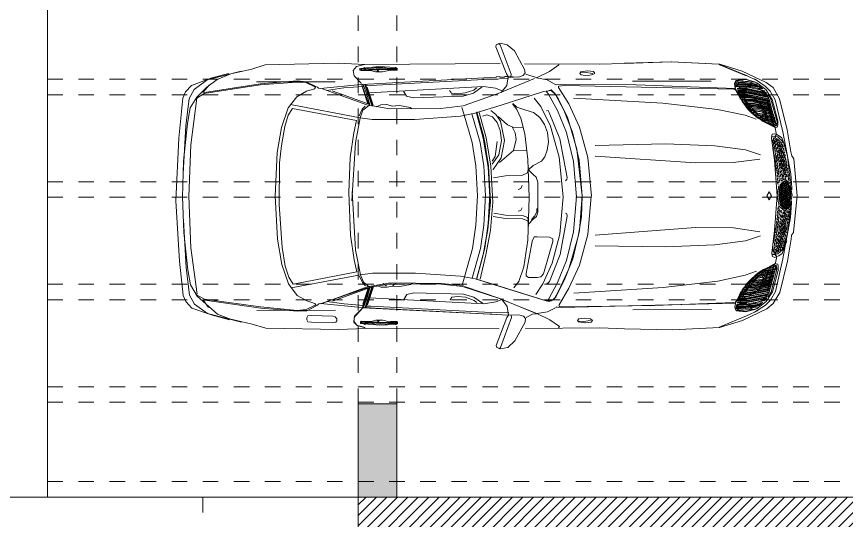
# Model space of a CAD drawing. Header units: metres. Extents: x -686 to 211, y -481 to 125.
# Drawn here: x -291.22 to -285.88, y -447.01 to -443.76 of the extents above; entities that cross this region are included whole.
import ezdxf

# ---------------------------------------------------------------- set-up
doc = ezdxf.new("R2010")
doc.units = ezdxf.units.M
doc.linetypes.add('DIVIDE', pattern=[1.25, 0.5, -0.25, 0, -0.25, 0, -0.25])
doc.layers.add('FLOATINGWINDOWS', color=2, linetype='Continuous', plot=False)
for name, color, linetype in [('katastr', 3, 'Continuous'), ('SRAFA', 251, 'Continuous'), ('SRAFY', 3, 'Continuous'), ('ZARIZOVAKY', 251, 'Continuous'), ('ZDIVO', 1, 'Continuous')]:
    doc.layers.add(name, color=color, linetype=linetype)
doc.layers.add('T_stafaz', color=253, linetype='Continuous', lineweight=9)

# ---------------------------------------------------------------- blocks, each defined once
blk = doc.blocks.new('SYM_AUTO_MERCEDES_MBSLK-H')
at = {"linetype": 'Continuous'}
for points in [[(187.66, 75.9), (188.68, 77.42), (195.54, 95.46), (195.28, 96.73), (192.74, 97.5), (188.17, 96.73), (183.59, 92.41), (176.99, 80.47), (176.73, 78.18), (178, 76.66), (181.05, 75.64), (187.66, 75.9), (188.42, 70.31), (192.23, 65.48)], [(194.01, 97.5), (192.74, 96.73), (185.63, 77.42), (185.88, 75.9)], [(51.46, 83.77), (51.97, 84.03), (82.21, 85.55), (112.95, 84.79)], [(51.97, 84.03), (36.98, 79.71), (21.48, 72.09), (17.41, 68.78), (13.09, 61.67), (8.01, 41.59), (5.72, 27.36), (5.47, 24.82), (4.2, 23.04), (1.66, -0.84)], [(27.07, 73.1), (34.44, 76.66), (50.95, 83.52), (51.46, 83.77)], [(112.95, 84.79), (128.96, 84.28), (176.73, 84.54)], [(138.36, 80.98), (134.55, 80.47), (133.54, 79.46)], [(134.81, 79.46), (140.65, 80.22), (142.68, 79.96)], [(138.62, 80.98), (142.68, 80.22), (143.19, 79.46)], [(169.36, 74.88), (160.98, 78.95), (154.88, 83.27), (155.39, 84.28)], [(193.76, 84.79), (279.9, 84.28), (296.92, 85.05), (343.93, 84.03)], [(276.34, 79.96), (282.44, 79.71), (282.95, 80.22), (282.95, 80.47), (282.95, 81.23), (270.75, 82.25), (260.08, 81.74), (259.06, 81.23), (259.06, 80.22), (259.32, 79.96), (263.64, 79.96), (265.41, 80.47), (274.56, 80.47), (276.34, 79.96)], [(268.21, 82), (263.89, 81.23), (259.82, 81.23), (259.82, 80.98), (259.06, 80.98), (259.06, 80.47)], [(259.06, 80.47), (259.57, 80.47), (259.82, 80.22), (263.64, 80.22), (268.46, 78.95), (273.04, 78.95), (276.09, 79.96), (282.18, 79.96), (282.69, 80.22)], [(259.82, 80.47), (270.24, 81.23), (282.18, 79.96), (259.82, 80.47)], [(259.82, 80.47), (270.24, 81.23), (282.18, 79.96)], [(282.69, 80.22), (281.93, 80.98), (276.34, 80.98), (273.04, 81.74), (268.21, 82)], [(276.85, 57.6), (281.68, 71.07), (282.44, 72.34), (286.76, 76.91), (287.27, 80.22), (284.98, 82.5), (279.9, 84.03)], [(276.85, 57.09), (281.68, 70.56), (282.44, 72.09), (286.76, 76.41), (287.27, 79.71), (285.23, 82.25), (280.15, 83.77)], [(278.12, 80.98), (277.87, 81.74), (278.12, 80.98)], [(278.12, 80.98), (277.87, 81.74)], [(280.15, 81.74), (280.91, 81.23), (280.15, 80.73), (279.14, 81.23), (280.15, 81.74)], [(298.19, 78.18), (298.19, 79.46), (298.7, 80.22), (300.23, 80.47)], [(300.23, 80.47), (314.46, 80.22), (316.74, 79.96), (317.5, 78.69), (317.5, 77.42)], [(343.93, 84.03), (352.57, 81.49), (367.31, 77.93)], [(359.43, 80.22), (381.28, 74.63), (389.67, 68.53), (392.97, 62.68), (395.01, 44.9), (396.78, 14.41)], [(133.54, 79.46), (134.81, 78.44), (138.62, 77.93)], [(143.19, 79.46), (142.43, 78.44), (138.62, 77.93)], [(156.66, 70.56), (156.91, 71.07), (162.5, 73.86), (169.36, 74.88)], [(169.36, 74.88), (194.01, 64.97), (217.14, 57.35), (230.86, 55.82), (263.64, 55.57), (278.63, 58.11), (308.87, 68.53)], [(169.62, 75.14), (172.16, 75.39), (176.23, 77.42)], [(169.87, 74.88), (193.25, 65.23), (215.86, 57.35)], [(281.68, 71.07), (195.28, 75.39), (187.66, 75.9)], [(281.68, 70.82), (195.28, 75.39)], [(198.84, 74.88), (198.59, 75.39)], [(270.75, 78.95), (271.26, 79.96), (272.02, 79.2)], [(317.5, 77.42), (316.74, 76.15), (314.46, 75.9), (300.73, 76.41), (299.21, 76.91), (298.19, 78.18)], [(367.31, 78.69), (378.23, 75.64), (391.45, 71.07), (395.26, 66.75), (397.04, 62.94), (399.32, 40.83), (401.61, 1.95)], [(367.31, 77.93), (374.93, 74.88), (387.89, 63.45), (392.21, 56.08), (393.99, 46.42), (396.53, 22.28), (397.29, -0.84)], [(29.36, 74.37), (22.24, 69.8), (18.94, 66.5), (15.89, 60.91), (11.06, 40.07), (5.98, 13.39), (5.47, 3.99), (5.47, 2.97), (5.47, 2.97)], [(27.58, 71.83), (21.73, 67.51), (17.67, 61.16), (14.11, 47.44), (14.11, 44.9), (14.36, 43.37), (15.38, 43.12)], [(40.03, 69.55), (32.91, 69.8), (21.48, 65.73)], [(24.02, 68.02), (26.31, 69.55), (33.17, 72.85), (38.76, 73.1), (41.04, 72.09), (41.04, 70.82), (40.79, 69.29), (40.54, 70.56), (39.27, 71.58), (36.72, 72.09), (32.15, 71.58), (24.02, 68.02)], [(40.79, 69.8), (35.96, 69.8), (24.27, 68.02)], [(39.52, 70.82), (35.2, 70.82), (24.53, 69.29)], [(41.3, 71.32), (36.72, 71.32), (25.8, 70.05)], [(40.79, 71.07), (36.47, 71.07), (25.8, 69.55)], [(40.79, 70.56), (36.47, 70.56), (26.05, 69.04)], [(41.04, 72.09), (36.72, 72.09), (26.31, 70.82)], [(41.55, 68.53), (41.55, 68.78), (42.06, 71.32), (41.04, 73.36), (34.69, 73.86), (27.58, 71.83)], [(28.34, 72.34), (35.2, 74.12), (41.04, 73.36), (42.06, 71.32), (41.55, 68.53), (41.55, 68.27)], [(40.79, 71.58), (28.34, 70.56)], [(40.79, 73.1), (29.61, 72.34)], [(33.17, 70.05), (34.69, 68.78), (37.49, 68.78), (40.03, 69.29), (40.03, 70.82), (38.76, 71.32), (36.22, 71.58), (33.42, 71.07), (33.17, 70.05)], [(41.55, 68.53), (153.61, 71.07)], [(41.55, 67.77), (42.57, 68.02), (93.64, 69.8), (151.32, 70.56), (155.13, 70.31), (155.13, 69.29), (148.78, 58.62), (141.92, 43.88), (136.59, 24.06), (134.3, -0.33)], [(57.05, 72.59), (107.62, 72.59)], [(153.61, 71.07), (156.15, 70.82), (156.66, 70.56)], [(187.41, 74.37), (199.09, 74.12), (276.34, 70.05), (278.88, 70.05)], [(274.82, 57.35), (279.64, 71.32)], [(274.82, 56.84), (279.39, 71.07)], [(275.07, 56.84), (279.39, 70.82)], [(275.58, 57.86), (279.9, 70.56)], [(277.1, 71.32), (277.1, 71.07), (276.59, 70.82)], [(276.59, 57.6), (278.63, 64.46), (280.91, 70.56)], [(280.91, 69.55), (293.37, 68.53), (304.55, 67)], [(282.44, 70.82), (308.36, 68.27)], [(282.44, 70.82), (308.36, 68.27)], [(298.96, 72.59), (349.52, 72.59)], [(311.41, 69.8), (310.39, 69.04)], [(311.41, 69.8), (317.5, 72.85), (323.35, 73.1), (346.98, 71.07), (383.06, 65.99)], [(312.17, 68.27), (311.66, 69.04), (317.76, 72.09), (323.6, 72.59), (347.23, 70.31), (383.32, 65.23)], [(384.08, 65.99), (383.82, 66.24), (380.78, 70.56)], [(16.14, 44.39), (15.13, 44.39), (14.87, 46.68), (18.68, 61.41), (20.46, 64.46)], [(15.63, 45.41), (19.95, 61.41), (21.22, 63.45), (25.29, 67.51)], [(15.63, 42.86), (28.08, 49.98), (34.69, 56.59), (40.28, 66.5), (41.04, 67.26)], [(15.89, 43.37), (28.59, 50.49), (35.2, 57.09), (40.79, 67), (41.3, 67.77)], [(15.89, 43.37), (27.58, 49.73), (36.98, 59.64), (41.3, 67.77)], [(39.27, 64.46), (33.42, 64.21), (19.95, 61.67)], [(39.27, 64.21), (33.42, 63.96), (19.95, 61.41)], [(39.52, 65.48), (33.68, 65.23), (20.21, 62.68)], [(39.52, 65.23), (33.68, 64.97), (20.21, 62.43)], [(39.77, 66.24), (33.93, 65.99), (20.46, 63.45)], [(39.77, 65.99), (33.93, 65.73), (20.46, 63.19)], [(40.28, 67), (34.18, 66.75), (20.72, 64.21)], [(40.28, 67.26), (34.44, 67.26), (21.22, 64.72)], [(40.54, 68.02), (34.69, 67.77), (21.48, 65.23)], [(21.73, 47.18), (23.26, 52.27), (26.31, 59.64), (32.66, 63.7), (37.99, 65.48), (39.27, 65.48), (31.64, 55.06), (21.73, 47.18)], [(40.54, 68.27), (35.2, 68.27), (22.24, 65.73)], [(40.79, 69.29), (35.45, 69.29), (22.49, 66.75)], [(39.01, 69.29), (37.49, 65.23), (33.68, 58.87), (26.56, 51)], [(38.5, 65.99), (39.27, 65.99)], [(38.76, 62.68), (40.79, 66.75), (41.55, 67.51)], [(39.01, 63.19), (41.04, 67.51), (41.81, 68.27)], [(143.7, -0.08), (145.73, -22.95), (150.05, -41.5), (155.9, -55.73), (161.49, -65.89), (163.01, -67.92), (159.96, -68.94), (157.68, -66.65), (155.13, -63.09), (149.54, -51.41), (143.45, -30.82), (140.14, -0.84), (140.65, 12.63), (142.68, 25.33), (148.78, 46.17), (155.13, 60.14), (157.93, 65.23), (159.71, 66.5), (161.74, 67.26), (162.5, 66.75), (161.74, 65.48), (156.15, 55.06), (150.31, 40.83), (145.73, 22.28), (143.7, -0.33)], [(157.17, 64.46), (151.83, 53.79), (146.24, 39.82), (141.92, 21.52), (140.14, -1.09)], [(157.17, 64.46), (159.96, 66.75), (164.79, 66.24), (192.23, 57.6), (208.24, 52.77), (209, 52.52), (162.76, 67)], [(190.96, 65.48), (195.79, 67.26), (203.41, 68.53), (277.1, 64.72)], [(204.43, 68.27), (210.02, 64.21), (216.63, 62.43), (248.64, 61.41), (252.96, 62.43), (255, 65.73)], [(225.27, 65.99), (224, 64.21), (220.18, 63.96), (215.36, 64.21), (209.77, 66.5), (207.99, 67.77)], [(216.63, 56.84), (230.86, 55.57), (263.64, 55.06), (278.63, 57.6), (307.09, 68.02)], [(274.56, 57.35), (278.37, 69.04)], [(277.87, 58.36), (281.42, 68.78)], [(278.37, 58.62), (300.99, 66.75)], [(310.39, 69.04), (309.63, 68.53), (308.36, 68.27)], [(312.17, 68.27), (317.5, 66.5), (323.6, 62.94), (329.19, 55.57), (333.51, 43.12), (336.31, 26.86), (337.58, -1.09)], [(383.06, 65.99), (384.08, 65.99)], [(383.32, 65.23), (388.91, 62.18)], [(16.65, 44.14), (20.46, 59.89), (16.9, 44.14), (20.97, 60.14), (18.68, 47.18), (18.94, 44.39), (18.94, 44.9), (16.65, 44.14)], [(16.65, 44.14), (20.46, 59.89), (16.9, 44.14), (20.97, 60.14), (18.68, 47.18), (18.94, 44.39), (18.94, 44.9)], [(36.47, 58.87), (29.1, 58.36), (18.17, 56.08)], [(36.98, 59.89), (29.86, 59.38), (18.43, 56.84)], [(36.72, 59.64), (29.36, 59.13), (18.43, 56.59)], [(37.49, 60.65), (30.37, 60.4), (18.68, 57.86)], [(37.23, 60.65), (30.12, 60.14), (18.68, 57.6)], [(38.25, 61.67), (31.13, 61.41), (18.94, 58.87)], [(37.99, 61.41), (30.88, 61.16), (18.94, 58.62)], [(38.76, 62.68), (32.15, 62.43), (19.45, 59.89)], [(38.5, 62.43), (31.64, 61.92), (19.45, 59.38)], [(39.01, 63.45), (33.17, 63.19), (19.7, 60.65)], [(39.01, 63.19), (32.4, 62.94), (19.7, 60.4)], [(26.05, 59.13), (24.53, 58.87)], [(27.07, 60.14), (25.54, 59.89)], [(28.08, 47.95), (35.2, 50.49), (52.99, 54.3), (88.05, 58.36), (145.48, 61.92)], [(35.71, 58.11), (36.47, 58.87)], [(35.96, 58.62), (36.72, 59.64)], [(36.47, 58.87), (36.98, 59.89)], [(36.72, 59.64), (37.23, 60.65)], [(36.98, 59.89), (37.49, 60.65)], [(37.23, 60.65), (37.99, 61.41)], [(37.49, 60.65), (38.25, 61.67)], [(37.99, 61.41), (38.5, 62.43)], [(38.25, 61.67), (38.76, 62.68)], [(38.25, 61.67), (38.5, 61.67)], [(38.5, 62.43), (39.01, 63.19)], [(38.5, 62.43), (38.76, 62.43)], [(170.13, 62.68), (165.55, 55.82), (159.45, 42.61), (154.63, 23.81), (152.34, -0.08)], [(387.89, 62.18), (391.96, 32.19), (393.23, -1.09)], [(32.66, 54.3), (25.8, 53.54), (16.9, 51.25)], [(32.15, 54.05), (25.29, 53.28), (16.9, 51)], [(33.42, 55.06), (26.56, 54.3), (17.16, 52.27)], [(32.91, 54.81), (26.05, 54.05), (17.16, 52.01)], [(34.44, 56.08), (27.07, 55.32), (17.41, 53.28)], [(33.93, 55.82), (26.81, 55.06), (17.41, 53.03)], [(34.95, 57.09), (27.83, 56.59), (17.67, 54.05)], [(34.69, 56.84), (27.32, 56.08), (17.67, 53.79)], [(35.71, 58.11), (28.59, 57.6), (17.92, 55.06)], [(35.45, 57.86), (28.08, 57.09), (17.92, 54.81)], [(35.96, 58.62), (28.85, 58.11), (18.17, 55.82)], [(19.7, 45.91), (22.24, 54.3)], [(23.77, 47.69), (22.75, 47.44), (20.72, 47.18), (23.51, 56.59), (23.77, 52.52), (24.53, 49.73), (23.77, 47.44), (23.77, 47.69)], [(23.77, 47.69), (22.75, 47.44), (20.72, 47.18), (23.51, 56.59), (23.77, 52.52), (24.53, 49.73), (23.77, 47.44)], [(25.8, 58.11), (23.51, 57.86)], [(25.04, 57.09), (23.51, 56.84)], [(24.53, 56.08), (23.77, 56.08)], [(31.13, 53.03), (32.15, 54.05)], [(32.66, 54.3), (31.64, 53.28)], [(32.91, 54.81), (32.15, 54.05)], [(32.66, 54.3), (33.42, 55.06)], [(32.91, 54.81), (33.93, 55.82)], [(33.42, 55.06), (34.44, 56.08)], [(33.93, 55.82), (34.69, 56.84)], [(34.95, 57.09), (34.44, 56.08)], [(35.45, 57.86), (34.69, 56.84)], [(35.71, 58.11), (34.95, 57.09)], [(35.96, 58.62), (35.45, 57.86)], [(161.23, 54.3), (154.37, 37.02), (149.8, 12.37)], [(161.23, 54.3), (162, 55.32), (163.01, 55.32)], [(184.1, 58.36), (181.05, 54.3), (177.75, 44.9), (175.21, 27.62), (174.19, -0.08)], [(207.48, 52.77), (209, 52.52), (218.41, 50.74), (247.37, 48.71), (275.07, 48.71), (282.95, 49.73), (327.41, 58.11)], [(207.48, -1.09), (208.5, 17.96), (210.78, 32.95), (216.12, 52.01), (217.39, 56.59)], [(272.53, 56.59), (269.48, 57.86), (265.67, 57.86), (262.37, 57.09), (257.54, 57.35), (250.68, 56.08), (249.41, 55.32)], [(262.11, 56.84), (260.08, 55.32)], [(268.46, 55.32), (266.18, 56.84)], [(277.36, 57.6), (280.91, 54.55), (282.95, 49.73), (286, 33.72), (288.03, -3.89)], [(279.64, 56.84), (281.68, 54.81), (283.46, 50.74)], [(290.32, -3.13), (289.3, 24.32), (287.01, 40.07), (285.23, 47.95), (326.14, 55.82)], [(326.14, 55.82), (328.94, 51.25), (331.23, 44.14), (333.26, 32.19)], [(25.54, 48.2), (15.13, 45.66)], [(27.07, 49.22), (15.38, 46.68)], [(25.8, 48.96), (15.38, 46.42)], [(28.34, 50.23), (15.89, 47.69)], [(27.32, 49.98), (15.89, 47.44)], [(29.61, 51.25), (16.14, 48.45)], [(28.59, 51), (16.14, 48.2)], [(30.63, 52.27), (16.4, 49.47)], [(29.86, 52.01), (16.4, 49.22)], [(31.64, 53.28), (16.65, 50.49)], [(31.13, 53.03), (16.65, 50.23)], [(23.51, 46.93), (25.54, 48.2)], [(23.77, 47.69), (25.8, 48.96)], [(25.54, 48.2), (27.07, 49.22)], [(25.8, 48.96), (27.32, 49.98)], [(27.07, 49.22), (28.34, 50.23)], [(27.32, 49.98), (28.59, 51)], [(28.34, 50.23), (29.61, 51.25)], [(28.59, 51), (29.86, 52.01)], [(29.61, 51.25), (30.63, 52.27)], [(29.86, 52.01), (31.13, 53.03)], [(30.63, 52.27), (31.64, 53.28)], [(158.95, 28.64), (165.04, 49.47)], [(165.04, 49.47), (166.82, 51.25), (169.11, 51.76), (174.7, 51.76), (176.23, 50.74), (176.23, 49.22)], [(176.23, 49.22), (172.41, 28.64)], [(205.95, 52.77), (202.14, 37.02), (199.09, 21.27), (197.57, 3.23), (198.84, -19.9), (201.89, -38.19), (206.21, -54.46)], [(207.73, 51.5), (203.67, 36.26), (200.87, 20.76), (199.09, 2.97), (200.36, -20.15), (203.41, -38.7), (207.73, -54.96)], [(207.99, 52.27), (203.92, 37.02), (201.13, 21.52), (199.35, 3.73), (200.62, -19.39), (203.67, -37.94), (207.99, -54.2)], [(199.6, -1.86), (200.62, 16.95), (202.91, 32.7), (208.24, 52.77)], [(211.04, 52.01), (205.7, 32.95), (203.41, 17.96), (202.4, -1.09)], [(15.89, 43.37), (15.13, 39.56), (15.13, 38.29), (16.14, 37.27), (17.67, 37.27), (18.17, 36.26), (16.4, 21.77), (14.62, -0.84)], [(23.51, 46.93), (14.87, 44.9)], [(21.22, 45.66), (15.38, 44.14)], [(21.48, 46.42), (15.63, 44.9)], [(21.22, 45.66), (15.89, 43.12)], [(16.4, 43.88), (21.48, 46.42)], [(21.22, 45.66), (23.51, 46.93)], [(21.48, 46.42), (23.77, 47.69)], [(8.52, 28.38), (11.57, 36.51), (13.6, 38.04), (14.87, 38.55), (16.14, 39.05)], [(16.14, 39.05), (17.67, 38.55), (18.17, 36.51)], [(16.14, 37.27), (14.36, 36.77), (10.81, 33.72), (8.01, 23.55), (5.72, 4.24)], [(11.06, 32.19), (11.57, 32.95), (11.31, 33.97), (11.06, 32.95)], [(11.57, 30.92), (12.08, 31.68), (12.08, 32.7), (11.57, 31.94)], [(12.33, 32.95), (12.84, 33.72), (12.58, 34.73), (12.08, 33.72)], [(12.84, 31.68), (13.35, 32.45), (13.09, 33.21), (12.84, 32.45)], [(13.35, 33.72), (13.86, 34.48), (13.86, 35.5), (13.35, 34.48)], [(13.86, 32.19), (14.36, 33.21), (14.11, 33.97), (13.86, 33.21)], [(14.36, 31.18), (14.87, 31.94), (14.62, 32.95), (14.11, 31.94)], [(14.36, 34.48), (14.87, 35.24), (14.87, 36), (14.36, 35.24)], [(14.87, 33.21), (15.38, 33.97), (15.38, 34.99), (14.87, 33.97)], [(15.13, 30.67), (15.63, 31.43), (15.63, 32.45), (15.13, 31.68)], [(15.38, 35.24), (15.89, 36), (15.89, 37.02), (15.38, 36.26)], [(15.89, 32.7), (16.4, 33.46), (16.14, 34.48), (15.63, 33.72)], [(16.4, 34.73), (16.9, 35.5), (16.65, 36.51), (16.14, 35.75)], [(16.4, 31.43), (16.9, 32.19), (16.65, 33.21), (16.4, 32.45)], [(16.9, 33.46), (17.41, 34.23), (17.41, 35.24), (16.9, 34.48)], [(25.29, 25.08), (34.95, 28.38), (54.77, 30.92), (86.53, 32.19), (131.76, 31.43)], [(285.23, -49.63), (326.4, -57.25), (329.19, -52.93), (331.48, -45.82), (333.51, -33.62), (334.78, -22.44), (335.04, 4.5), (333.26, 32.19)], [(9.54, 25.84), (10.04, 26.6), (9.79, 27.62), (9.54, 26.86)], [(10.04, 28.13), (10.55, 28.89), (10.3, 29.65), (9.79, 28.89)], [(10.55, 30.16), (11.06, 30.92), (10.81, 31.68), (10.55, 30.92)], [(10.81, 26.6), (11.31, 27.36), (11.06, 28.38), (10.55, 27.62)], [(11.31, 28.64), (11.57, 29.65), (11.57, 30.41), (11.06, 29.65)], [(11.31, 25.33), (11.82, 26.09), (11.82, 27.11), (11.31, 26.35)], [(11.82, 27.36), (12.33, 28.13), (12.08, 29.14), (11.57, 28.38)], [(12.33, 29.65), (12.84, 30.41), (12.58, 31.43), (12.08, 30.41)], [(12.33, 26.09), (12.84, 26.86), (12.84, 27.87), (12.33, 27.11)], [(12.84, 28.13), (13.35, 28.89), (13.09, 29.91), (12.58, 29.14)], [(13.35, 30.41), (13.86, 31.18), (13.6, 31.94), (13.09, 31.18)], [(13.35, 26.86), (13.86, 27.62), (13.86, 28.64), (13.35, 27.87)], [(13.86, 28.89), (14.36, 29.91), (14.11, 30.67), (13.86, 29.91)], [(14.36, 26.6), (14.87, 27.36), (14.62, 28.13), (14.11, 27.36)], [(14.87, 28.64), (15.13, 29.4), (15.13, 30.41), (14.62, 29.4)], [(15.13, 25.08), (15.63, 25.84), (15.38, 26.86), (15.13, 25.84)], [(15.63, 27.36), (16.14, 28.13), (15.89, 28.89), (15.38, 28.13)], [(15.89, 29.4), (16.4, 30.16), (16.4, 31.18), (15.89, 30.16)], [(16.4, 25.84), (16.9, 26.86), (16.65, 27.62), (16.4, 26.86)], [(16.9, 28.13), (17.16, 28.89), (17.16, 29.65), (16.65, 28.89)], [(158.95, 28.64), (158.95, 26.86), (161.23, 25.84), (169.11, 25.59), (171.14, 25.59), (172.41, 28.38)], [(8.77, 21.52), (9.28, 22.28), (9.03, 23.3), (8.52, 22.54)], [(9.28, 23.81), (9.79, 24.57), (9.54, 25.59), (9.03, 24.82)], [(9.54, 20.25), (10.04, 21.27), (9.79, 22.03), (9.28, 21.27)], [(9.79, 22.28), (10.3, 23.3), (10.3, 24.06), (9.79, 23.3)], [(10.3, 24.57), (10.81, 25.33), (10.55, 26.09), (10.3, 25.33)], [(10.55, 21.01), (11.06, 21.77), (10.81, 22.79), (10.3, 22.03)], [(10.81, 23.04), (11.31, 24.06), (11.31, 24.82), (10.81, 24.06)], [(11.06, 19.74), (11.57, 20.5), (11.57, 21.52), (11.06, 20.76)], [(11.57, 21.77), (12.08, 22.54), (11.82, 23.55), (11.31, 22.79)], [(11.82, 23.81), (12.33, 24.57), (12.33, 25.59), (11.82, 24.82)], [(12.33, 20.5), (12.58, 21.52), (12.58, 22.28), (12.08, 21.52)], [(12.58, 22.54), (13.09, 23.55), (12.84, 24.32), (12.33, 23.55)], [(13.09, 24.82), (13.35, 25.59), (13.35, 26.35), (12.84, 25.59)], [(13.09, 20.25), (13.6, 21.01), (13.35, 22.03), (13.09, 21.01)], [(13.35, 22.28), (13.86, 23.04), (13.86, 24.06), (13.35, 23.04)], [(13.86, 24.32), (14.36, 25.08), (14.11, 26.09), (13.86, 25.33)], [(14.36, 21.01), (14.87, 21.77), (14.87, 22.79), (14.36, 21.77)], [(14.87, 23.04), (15.13, 23.81), (15.13, 24.57), (14.62, 23.81)], [(15.63, 21.77), (16.14, 22.54), (15.89, 23.3), (15.38, 22.54)], [(15.89, 23.81), (16.4, 24.57), (16.4, 25.59), (15.89, 24.57)], [(25.8, 22.54), (42.82, 20), (67.22, 19.74), (131.76, 24.57)], [(7.76, 15.42), (8.27, 16.18), (8.01, 17.2), (7.5, 16.44)], [(8.01, 17.45), (8.52, 18.22), (8.27, 19.23), (8.01, 18.47)], [(8.27, 19.49), (8.77, 20.25), (8.77, 21.27), (8.27, 20.5)], [(8.77, 16.18), (9.28, 16.95), (9.28, 17.96), (8.77, 17.2)], [(9.28, 18.22), (9.79, 18.98), (9.54, 20), (9.03, 19.23)], [(9.54, 14.91), (10.04, 15.68), (9.79, 16.69), (9.28, 15.68)], [(9.79, 16.95), (10.3, 17.71), (10.04, 18.73), (9.54, 17.96)], [(10.04, 18.98), (10.55, 20), (10.55, 20.76), (10.04, 20)], [(10.55, 15.68), (11.06, 16.44), (10.81, 17.2), (10.3, 16.44)], [(10.81, 17.71), (11.31, 18.47), (11.06, 19.49), (10.55, 18.73)], [(11.57, 16.44), (12.08, 17.2), (11.82, 18.22), (11.31, 17.2)], [(11.82, 18.47), (12.33, 19.23), (12.33, 20.25), (11.82, 19.49)], [(12.33, 15.93), (12.84, 16.69), (12.84, 17.71), (12.33, 16.95)], [(12.84, 18.22), (13.35, 18.98), (13.09, 19.74), (12.58, 18.98)], [(13.6, 14.66), (14.11, 15.42), (13.86, 16.18), (13.35, 15.42)], [(13.86, 16.69), (14.36, 17.45), (14.11, 18.47), (13.6, 17.71)], [(14.11, 18.73), (14.62, 19.74), (14.36, 20.5), (13.86, 19.74)], [(14.62, 15.42), (15.13, 16.18), (14.87, 17.2), (14.62, 16.44)], [(14.87, 17.45), (15.38, 18.47), (15.38, 19.23), (14.87, 18.47)], [(15.38, 19.74), (15.63, 20.5), (15.63, 21.27), (15.13, 20.5)], [(174.7, 17.45), (171.65, 14.15), (169.62, 12.37), (168.6, 9.58), (168.6, -0.08)], [(174.7, 18.73), (175.21, 15.17), (178.51, 13.9), (189.44, 13.64), (197.32, 12.37)], [(174.7, 16.69), (175.21, 13.14), (178.51, 11.86), (189.44, 11.61), (197.06, 10.34)], [(6.99, 11.1), (7.5, 11.86), (7.5, 12.88), (6.99, 12.12)], [(7.5, 13.14), (8.01, 14.15), (7.76, 14.91), (7.25, 14.15)], [(8.27, 11.36), (8.77, 12.12), (8.52, 13.14), (8.01, 12.37)], [(8.52, 13.9), (9.03, 14.91), (8.77, 15.68), (8.52, 14.91)], [(9.03, 10.09), (9.28, 10.85), (9.28, 11.86), (8.77, 11.1)], [(9.03, 12.63), (9.54, 13.64), (9.54, 14.41), (9.03, 13.64)], [(9.54, 9.32), (10.04, 10.09), (10.04, 11.1), (9.54, 10.34)], [(9.79, 11.36), (10.3, 12.12), (10.3, 13.14), (9.79, 12.12)], [(10.04, 13.39), (10.55, 14.15), (10.55, 15.17), (10.04, 14.41)], [(10.55, 9.58), (11.06, 10.34), (11.06, 11.1), (10.55, 10.34)], [(11.06, 11.61), (11.57, 12.63), (11.31, 13.39), (10.81, 12.63)], [(11.31, 14.15), (11.57, 15.17), (11.57, 15.93), (11.06, 15.17)], [(12.08, 11.36), (12.58, 12.12), (12.33, 13.14), (11.82, 12.12)], [(12.08, 13.39), (12.58, 14.41), (12.58, 15.17), (12.08, 14.41)], [(13.09, 10.09), (13.6, 11.1), (13.35, 11.86), (12.84, 11.1)], [(13.35, 12.37), (13.86, 13.14), (13.6, 14.15), (13.09, 13.39)], [(14.36, 13.14), (14.87, 14.15), (14.62, 14.91), (14.11, 14.15)], [(14.11, 11.1), (14.62, 11.86), (14.36, 12.88), (14.11, 12.12)], [(149.8, 12.37), (150.05, 10.85), (150.82, 10.34)], [(172.67, 14.41), (170.63, 12.12), (169.36, 9.32), (169.36, 7.29)], [(13.6, -6.94), (14.62, -1.09), (13.35, 6.02), (9.79, 9.32), (6.49, 6.02), (4.96, -1.09), (6.49, -8.72), (9.79, -11.51), (12.33, -9.99)], [(9.79, -10.24), (12.58, -7.7), (13.6, -1.09), (12.58, 5.26), (9.79, 8.05), (7.25, 5.26), (5.98, -1.09), (7.25, -7.7), (9.79, -10.24)], [(9.79, -10.24), (12.58, -7.7), (13.6, -1.09), (12.58, 5.26), (9.79, 8.05), (7.25, 5.26), (5.98, -1.09), (7.25, -7.7), (9.79, -10.24)], [(6.23, 2.97), (11.82, 6.53)], [(6.23, 1.7), (12.33, 5.77)], [(6.99, 5.51), (6.23, 3.73)], [(6.74, 6.78), (7.25, 7.54), (6.99, 8.56), (6.49, 7.8)], [(13.35, -0.33), (10.3, 0.43), (6.74, 5.77), (9.54, -0.33), (6.49, -7.19), (10.3, -1.35), (13.35, -0.33)], [(6.99, 9.07), (7.25, 9.83), (7.25, 10.59), (6.74, 9.83)], [(6.74, 4.24), (11.31, 7.29)], [(6.99, 5.51), (10.55, 7.8)], [(7.25, -8.46), (9.79, -10.24), (12.58, -7.45), (13.6, -0.84), (12.58, 5.51), (9.79, 8.05), (7.5, 6.53)], [(13.35, 1.7), (7.25, 5.77)], [(13.09, 2.97), (7.5, 6.53)], [(8.01, 8.82), (8.52, 9.58), (8.27, 10.59), (7.76, 9.83)], [(12.84, 4.24), (8.27, 7.29)], [(12.33, 5.51), (8.77, 7.8)], [(11.82, 8.82), (12.33, 9.58), (12.08, 10.59), (11.57, 9.83)], [(12.84, 7.8), (13.35, 8.56), (13.09, 9.58), (12.58, 8.82)], [(13.6, 6.53), (14.11, 7.29), (14.11, 8.31), (13.6, 7.54)], [(13.86, 8.82), (14.36, 9.58), (14.36, 10.59), (13.86, 9.83)], [(181.31, 9.07), (179.53, 8.56), (178.77, 6.78)], [(5.98, 1.45), (5.72, -1.35), (6.49, -6.94)], [(5.98, 0.68), (12.58, 4.75)], [(12.84, 3.73), (5.98, -0.33)], [(12.84, 2.97), (5.98, -1.6)], [(13.09, 1.95), (5.98, -2.62)], [(13.09, 0.94), (6.23, -3.38)], [(6.23, 0.94), (13.35, -3.38)], [(6.49, 2.97), (13.6, -1.6)], [(6.49, 1.95), (13.35, -2.62)], [(13.6, 0.68), (6.74, 4.75)], [(6.74, 3.73), (13.6, -0.33)], [(19.7, -3.13), (21.22, -0.59), (19.7, 1.95), (18.17, -0.59), (19.7, -3.13)], [(277.61, -59.03), (281.17, -56.23), (282.95, -51.15), (286, -35.14), (288.28, 2.21)], [(367.31, -79.87), (378.23, -77.07), (391.45, -72.24), (395.26, -68.18), (397.04, -64.11), (399.58, -38.45), (401.61, 1.95)], [(51.46, -85.46), (36.98, -80.88), (21.48, -73.51), (17.16, -70.21), (13.09, -63.09), (8.01, -43.02), (5.72, -28.79), (5.22, -26.25), (3.95, -24.47), (1.66, -0.59)], [(29.1, -75.8), (22.24, -71.23), (18.94, -67.92), (15.89, -62.33), (10.81, -41.75), (5.72, -14.82), (5.22, -5.67), (5.22, -4.65), (5.22, -4.4)], [(5.98, -1.09), (13.09, -5.41)], [(5.98, -2.11), (12.84, -6.43)], [(5.98, -3.13), (12.58, -7.19)], [(13.35, -0.08), (6.23, -4.4)], [(6.23, -0.08), (13.09, -4.4)], [(6.23, -4.14), (12.33, -8.21)], [(13.6, -1.09), (6.49, -5.41)], [(13.6, -2.11), (6.49, -6.43)], [(13.6, -3.13), (6.99, -7.19)], [(13.35, -4.14), (7.25, -8.21)], [(15.89, -44.29), (15.13, -40.99), (15.13, -39.72), (16.14, -38.7), (17.67, -38.96), (18.17, -37.68), (16.4, -23.46), (14.62, -0.59)], [(41.3, -68.94), (42.57, -69.19), (151.32, -71.73), (155.13, -71.48), (155.13, -70.46), (148.53, -60.05), (141.67, -45.05), (136.33, -25.49), (134.04, -0.59)], [(157.17, -66.14), (151.83, -55.98), (146.24, -41.75), (141.92, -23.71), (140.14, -0.84)], [(170.89, -63.6), (166.57, -58.27), (160.47, -45.56), (154.88, -25.74), (152.34, -0.08)], [(174.7, -17.61), (171.65, -14.56), (169.62, -12.78), (168.6, -9.73), (168.6, -0.08)], [(174.19, -0.08), (174.95, -24.22), (176.99, -40.73), (179.53, -50.9), (182.07, -56.49), (184.86, -60.05)], [(181.31, -4.91), (179.53, -5.67), (178.77, -7.45)], [(199.6, -1.86), (200.62, -20.66), (202.65, -35.4), (207.99, -54.2)], [(211.04, -53.69), (205.7, -35.14), (203.41, -20.15), (202.4, -0.84)], [(207.48, -0.84), (208.5, -20.15), (210.78, -35.14), (216.12, -53.69), (217.39, -57.76)], [(290.32, -3.13), (289.3, -25.74), (287.01, -41.5), (285.23, -49.63)], [(312.17, -69.96), (317.5, -68.43), (323.6, -64.87), (329.19, -57.76), (333.51, -45.05), (336.31, -29.05), (337.58, -0.84)], [(366.04, -79.61), (374.93, -76.05), (381.54, -71.23), (387.89, -64.62), (392.21, -57.76), (393.99, -47.85), (396.53, -23.46), (397.29, -0.33)], [(387.89, -64.11), (391.96, -34.13), (393.23, -0.84)], [(16.14, -38.7), (14.11, -38.45), (10.55, -35.14), (8.01, -26), (5.98, -8.46)], [(6.23, -5.41), (11.82, -8.97)], [(6.74, -6.68), (11.31, -9.48)], [(6.99, -10.5), (7.5, -11.26), (7.25, -12.27), (6.99, -11.26)], [(7.25, -8.21), (10.3, -10.24)], [(13.09, -5.41), (7.76, -8.97)], [(12.84, -6.68), (8.27, -9.48)], [(12.08, -8.21), (9.03, -10.24)], [(11.82, -10.24), (12.33, -11), (12.33, -12.02), (11.82, -11.26)], [(12.84, -9.23), (13.35, -9.99), (13.09, -11), (12.84, -10.24)], [(13.86, -7.96), (14.36, -8.97), (14.11, -9.73), (13.6, -8.97)], [(14.11, -10.24), (14.62, -11.26), (14.36, -12.02), (13.86, -11.26)], [(149.8, -12.53), (150.05, -11.26), (150.82, -10.5)], [(7.25, -12.53), (7.76, -13.29), (7.5, -14.31), (6.99, -13.55)], [(7.5, -14.82), (8.01, -15.58), (7.76, -16.34), (7.5, -15.58)], [(8.27, -12.78), (8.77, -13.55), (8.77, -14.56), (8.27, -13.8)], [(8.77, -15.58), (9.03, -16.34), (9.03, -17.1), (8.52, -16.34)], [(9.03, -11.51), (9.54, -12.27), (9.28, -13.29), (8.77, -12.53)], [(9.28, -14.05), (9.79, -15.07), (9.54, -15.83), (9.03, -15.07)], [(10.04, -12.78), (10.55, -13.55), (10.3, -14.56), (9.79, -13.8)], [(10.3, -14.82), (10.81, -15.58), (10.55, -16.59), (10.04, -15.83)], [(10.81, -11.51), (11.31, -12.27), (11.06, -13.29), (10.55, -12.27)], [(11.06, -13.29), (11.57, -14.31), (11.57, -15.07), (11.06, -14.31)], [(11.31, -15.83), (11.82, -16.59), (11.57, -17.36), (11.31, -16.59)], [(12.08, -12.78), (12.58, -13.55), (12.33, -14.56), (12.08, -13.8)], [(12.33, -15.07), (12.84, -15.83), (12.58, -16.59), (12.08, -15.83)], [(13.09, -11.77), (13.6, -12.53), (13.6, -13.29), (13.09, -12.53)], [(13.35, -13.8), (13.86, -14.82), (13.86, -15.58), (13.35, -14.82)], [(14.36, -12.53), (14.62, -13.29), (14.62, -14.31), (14.11, -13.55)], [(14.36, -14.82), (14.87, -15.58), (14.87, -16.34), (14.36, -15.58)], [(161.23, -54.46), (154.37, -37.43), (149.8, -12.53)], [(174.7, -19.14), (175.21, -15.58), (178.51, -14.05), (189.44, -13.8), (197.06, -12.53)], [(359.43, -81.39), (381.28, -75.8), (389.67, -69.7), (392.97, -63.86), (395.01, -46.32), (396.78, -15.58)], [(7.76, -16.85), (8.27, -17.61), (8.27, -18.63), (7.76, -17.87)], [(8.27, -18.88), (8.52, -19.64), (8.52, -20.66), (8.01, -19.9)], [(8.52, -20.91), (9.03, -21.68), (8.77, -22.69), (8.27, -21.93)], [(9.03, -17.61), (9.54, -18.37), (9.28, -19.39), (8.77, -18.63)], [(9.28, -19.64), (9.79, -20.66), (9.54, -21.42), (9.28, -20.66)], [(9.54, -16.34), (10.04, -17.1), (10.04, -18.12), (9.54, -17.36)], [(9.79, -18.37), (10.3, -19.14), (10.3, -20.15), (9.79, -19.39)], [(10.3, -20.41), (10.81, -21.42), (10.55, -22.18), (10.04, -21.42)], [(10.55, -17.1), (11.06, -17.87), (11.06, -18.88), (10.55, -17.87)], [(10.81, -19.14), (11.31, -19.9), (11.31, -20.91), (10.81, -20.15)], [(11.31, -21.17), (11.82, -21.93), (11.57, -22.95), (11.06, -22.18)], [(11.57, -17.87), (12.08, -18.63), (12.08, -19.64), (11.57, -18.88)], [(12.08, -19.9), (12.58, -20.91), (12.33, -21.68), (11.82, -20.91)], [(12.58, -17.36), (13.09, -18.12), (12.84, -19.14), (12.33, -18.37)], [(12.84, -19.64), (13.35, -20.41), (13.09, -21.42), (12.84, -20.41)], [(13.6, -16.09), (14.11, -16.85), (13.86, -17.87), (13.6, -16.85)], [(13.86, -18.12), (14.36, -18.88), (14.36, -19.9), (13.86, -19.14)], [(14.11, -20.41), (14.62, -21.17), (14.62, -21.93), (14.11, -21.17)], [(14.87, -16.85), (15.38, -17.61), (15.13, -18.63), (14.62, -17.87)], [(15.13, -18.88), (15.63, -19.9), (15.38, -20.66), (14.87, -19.9)], [(15.38, -21.17), (15.89, -21.93), (15.63, -22.95), (15.13, -21.93)], [(174.7, -17.61), (171.65, -20.41), (166.32, -23.2), (164.03, -26), (162.5, -30.32), (161.74, -35.65), (162.25, -41.5), (164.28, -46.83), (167.33, -51.15), (171.4, -54.46), (176.23, -55.98), (182.07, -58.01), (184.61, -60.3)], [(197.32, -17.87), (192.23, -25.23), (189.95, -36.41), (192.49, -48.87), (195.54, -53.19), (198.84, -55.73)], [(198.08, -21.17), (193.76, -27.27), (191.98, -36.41), (192.74, -43.02), (194.77, -48.1), (197.82, -51.66), (201.38, -52.93)], [(197.57, -17.87), (197.32, -17.87)], [(8.77, -22.95), (9.28, -23.96), (9.28, -24.73), (8.77, -23.96)], [(9.28, -25.23), (9.79, -26), (9.54, -27.01), (9.28, -26.25)], [(9.79, -21.93), (10.04, -22.69), (10.04, -23.46), (9.54, -22.69)], [(10.04, -23.96), (10.55, -24.73), (10.3, -25.49), (9.79, -24.73)], [(10.55, -26), (10.81, -26.76), (10.81, -27.78), (10.3, -26.76)], [(10.55, -22.44), (11.06, -23.46), (11.06, -24.22), (10.55, -23.46)], [(11.06, -24.73), (11.57, -25.49), (11.31, -26.25), (10.81, -25.49)], [(11.57, -23.2), (12.08, -23.96), (12.08, -24.98), (11.57, -24.22)], [(12.08, -25.23), (12.58, -26.25), (12.33, -27.01), (11.82, -26.25)], [(12.33, -22.18), (12.84, -22.95), (12.58, -23.71), (12.08, -22.95)], [(12.58, -24.22), (13.09, -24.98), (13.09, -25.74), (12.58, -24.98)], [(13.35, -21.68), (13.6, -22.44), (13.6, -23.46), (13.09, -22.69)], [(13.09, -26.25), (13.6, -27.01), (13.35, -27.78), (13.09, -27.01)], [(13.6, -23.71), (14.11, -24.47), (13.86, -25.49), (13.35, -24.73)], [(14.11, -25.74), (14.36, -26.5), (14.36, -27.52), (13.86, -26.76)], [(14.62, -22.44), (15.13, -23.2), (14.87, -24.22), (14.36, -23.2)], [(14.87, -24.47), (15.38, -25.23), (15.13, -26.25), (14.62, -25.23)], [(15.38, -26.5), (15.63, -27.27), (15.63, -28.28), (15.13, -27.52)], [(15.63, -23.2), (16.14, -23.96), (16.14, -24.73), (15.63, -23.96)], [(16.14, -25.23), (16.65, -26), (16.4, -27.01), (15.89, -26)], [(25.8, -24.22), (42.82, -22.18), (67.22, -21.93), (131.76, -26.25)], [(184.36, -30.06), (193.25, -22.44)], [(198.08, -23.2), (196.04, -26.25), (194.77, -35.91)], [(8.52, -29.81), (11.57, -37.94), (13.6, -39.46), (14.87, -39.97), (16.14, -40.48)], [(9.79, -27.27), (10.3, -28.03), (10.04, -29.05), (9.54, -28.28)], [(10.04, -29.55), (10.55, -30.32), (10.55, -31.33), (10.04, -30.32)], [(10.81, -31.59), (11.31, -32.35), (11.06, -33.37), (10.55, -32.35)], [(10.81, -28.03), (11.31, -29.05), (11.31, -29.81), (10.81, -29.05)], [(11.57, -26.76), (12.08, -27.52), (11.82, -28.54), (11.31, -27.78)], [(11.31, -30.32), (11.82, -31.08), (11.57, -31.84), (11.31, -31.08)], [(11.82, -28.79), (12.33, -29.81), (12.33, -30.57), (11.82, -29.81)], [(12.58, -27.52), (13.09, -28.28), (12.84, -29.3), (12.33, -28.54)], [(12.33, -31.08), (12.84, -31.84), (12.84, -32.86), (12.33, -31.84)], [(12.84, -29.55), (13.35, -30.32), (13.35, -31.33), (12.84, -30.57)], [(13.6, -28.28), (14.11, -29.05), (13.86, -30.06), (13.35, -29.3)], [(13.35, -31.84), (13.86, -32.6), (13.86, -33.37), (13.35, -32.6)], [(14.11, -30.57), (14.36, -31.33), (14.36, -32.09), (13.86, -31.33)], [(14.36, -28.03), (14.87, -28.79), (14.87, -29.81), (14.36, -28.79)], [(14.87, -30.06), (15.38, -30.82), (15.13, -31.84), (14.87, -31.08)], [(15.63, -28.79), (16.14, -29.55), (16.14, -30.32), (15.63, -29.55)], [(16.14, -30.82), (16.65, -31.59), (16.4, -32.6), (15.89, -31.84)], [(16.65, -27.52), (16.9, -28.28), (16.9, -29.05), (16.4, -28.28)], [(16.9, -29.55), (17.41, -30.32), (17.16, -31.33), (16.9, -30.32)], [(25.29, -27.01), (34.95, -30.32), (54.77, -32.86), (86.53, -34.13), (131.76, -33.11)], [(175.46, -30.32), (184.36, -30.06)], [(184.36, -30.06), (182.58, -37.18), (183.09, -41.5), (184.86, -44.8)], [(11.31, -33.62), (11.82, -34.38), (11.57, -35.4), (11.06, -34.64)], [(11.82, -32.35), (12.33, -33.11), (12.08, -34.13), (11.57, -33.37)], [(12.33, -34.38), (12.84, -35.14), (12.84, -36.16), (12.33, -35.4)], [(13.09, -33.11), (13.35, -33.87), (13.35, -34.89), (12.84, -33.87)], [(13.6, -35.14), (14.11, -35.91), (13.86, -36.92), (13.35, -36.16)], [(14.11, -33.87), (14.36, -34.64), (14.36, -35.4), (13.86, -34.64)], [(14.36, -32.6), (14.87, -33.37), (14.87, -34.38), (14.36, -33.62)], [(14.62, -35.91), (15.13, -36.67), (14.87, -37.68), (14.36, -36.67)], [(15.13, -34.64), (15.63, -35.4), (15.38, -36.41), (14.87, -35.65)], [(15.38, -32.09), (15.89, -32.86), (15.63, -33.87), (15.13, -33.11)], [(15.63, -36.67), (16.14, -37.43), (15.89, -38.45), (15.38, -37.68)], [(15.89, -34.13), (16.4, -34.89), (16.4, -35.91), (15.89, -35.14)], [(16.65, -32.86), (16.9, -33.62), (16.9, -34.64), (16.4, -33.87)], [(16.4, -36.16), (16.9, -37.18), (16.9, -37.94), (16.4, -37.18)], [(17.16, -34.89), (17.67, -35.65), (17.41, -36.67), (16.9, -35.91)], [(16.14, -40.48), (17.67, -40.23), (18.17, -38.19)], [(27.58, -73.26), (21.73, -68.94), (17.67, -62.59), (14.11, -48.87), (14.11, -46.32), (14.62, -44.8), (15.89, -44.8), (15.89, -44.29)], [(15.89, -45.82), (14.87, -45.82), (14.62, -48.1), (18.68, -62.84), (20.21, -65.89)], [(23.51, -48.36), (14.87, -46.32)], [(25.29, -49.63), (15.13, -47.09)], [(20.97, -47.09), (15.38, -45.56)], [(25.54, -50.39), (15.38, -47.85)], [(21.22, -47.85), (15.63, -46.32)], [(15.63, -46.83), (19.7, -62.84), (20.97, -65.13), (25.29, -68.94)], [(20.97, -47.09), (15.89, -44.55)], [(15.89, -44.8), (27.58, -51.15), (36.72, -61.06), (41.3, -69.19)], [(16.14, -45.31), (21.22, -47.85)], [(16.4, -45.56), (20.46, -61.32), (16.9, -45.56), (20.97, -61.57), (18.43, -48.61), (18.68, -46.07), (18.68, -46.32), (16.4, -45.56)], [(16.4, -45.56), (20.46, -61.32), (16.9, -45.56), (20.97, -61.57), (18.43, -48.61), (18.68, -46.07), (18.68, -46.32)], [(19.7, -47.34), (21.99, -55.73)], [(20.97, -47.09), (23.51, -48.36)], [(21.22, -47.85), (23.77, -49.12)], [(178, -44.8), (183.59, -44.55), (188.17, -46.58), (194.01, -51.91)], [(27.07, -50.64), (15.38, -48.1)], [(27.32, -51.41), (15.63, -48.87)], [(28.34, -51.66), (15.63, -49.12)], [(28.59, -52.42), (15.89, -49.63)], [(29.61, -52.68), (15.89, -49.88)], [(29.86, -53.44), (16.14, -50.64)], [(30.63, -53.69), (16.14, -50.9)], [(30.88, -54.46), (16.4, -51.66)], [(31.64, -54.71), (16.4, -51.91)], [(31.9, -55.47), (25.04, -54.71), (16.65, -52.42)], [(32.66, -55.73), (25.54, -54.96), (16.65, -52.68)], [(23.77, -49.12), (22.75, -48.87), (20.72, -48.61), (23.26, -58.01), (23.51, -53.95), (24.27, -51.15), (23.51, -48.87), (23.77, -49.12)], [(23.77, -49.12), (22.75, -48.87), (20.72, -48.61), (23.26, -58.01), (23.51, -53.95), (24.27, -51.15), (23.51, -48.87)], [(21.48, -48.61), (23, -53.69), (26.31, -61.06), (32.4, -65.13), (37.74, -66.91), (39.27, -66.91), (31.64, -56.49), (21.48, -48.61)], [(23.51, -48.36), (25.29, -49.63)], [(23.77, -49.12), (25.54, -50.39)], [(25.29, -49.63), (27.07, -50.64)], [(25.54, -50.39), (27.32, -51.41)], [(39.01, -70.72), (37.49, -66.91), (33.68, -60.3), (26.56, -52.42)], [(27.07, -50.64), (28.34, -51.66)], [(27.32, -51.41), (28.59, -52.42)], [(28.08, -49.88), (35.2, -52.42), (52.99, -56.23), (88.05, -60.3), (145.48, -63.6)], [(28.34, -51.66), (29.61, -52.68)], [(28.59, -52.42), (29.86, -53.44)], [(29.61, -52.68), (30.63, -53.69)], [(201.38, -52.93), (204.18, -52.17)], [(209, -54.2), (218.41, -52.17), (247.63, -50.14), (275.07, -50.14), (282.95, -51.15), (327.67, -59.79)], [(279.64, -58.78), (281.68, -56.74), (283.46, -52.42)], [(32.91, -56.23), (25.8, -55.73), (17.16, -53.44)], [(33.42, -56.49), (26.56, -55.98), (17.16, -53.69)], [(33.68, -57.25), (26.81, -56.74), (17.41, -54.46)], [(34.18, -57.5), (27.07, -57), (17.41, -54.71)], [(34.44, -58.27), (27.32, -57.76), (17.67, -55.22)], [(34.95, -58.52), (27.83, -58.27), (17.67, -55.47)], [(35.2, -59.28), (28.08, -58.78), (17.92, -56.23)], [(35.71, -59.54), (28.34, -59.28), (17.92, -56.49)], [(35.96, -60.05), (28.59, -59.79), (18.17, -57.25)], [(36.22, -60.3), (29.1, -60.05), (18.17, -57.5)], [(36.47, -61.06), (29.36, -60.81), (18.43, -58.01)], [(36.98, -61.32), (29.61, -61.06), (18.43, -58.27)], [(24.78, -58.52), (23.26, -58.27)], [(24.53, -57.5), (23.51, -57.5)], [(29.86, -53.44), (30.88, -54.46)], [(30.63, -53.69), (31.64, -54.71)], [(30.88, -54.46), (31.9, -55.47)], [(32.66, -55.73), (31.64, -54.71)], [(32.91, -56.23), (31.9, -55.47)], [(32.66, -55.73), (33.42, -56.49)], [(32.91, -56.23), (33.68, -57.25)], [(33.42, -56.49), (34.18, -57.5)], [(33.68, -57.25), (34.44, -58.27)], [(34.95, -58.52), (34.18, -57.5)], [(35.2, -59.28), (34.44, -58.27)], [(35.71, -59.54), (34.95, -58.52)], [(209, -54.2), (192.23, -59.28), (164.79, -67.92), (159.96, -68.69), (157.17, -66.14)], [(161.23, -54.46), (162, -55.73), (163.01, -55.47)], [(216.63, -58.78), (231.11, -57.25), (263.89, -57), (278.63, -59.54), (307.09, -69.96)], [(272.53, -58.27), (269.48, -59.54), (265.67, -59.79), (262.37, -58.78), (257.54, -59.03), (250.68, -57.76), (249.41, -57)], [(37.23, -62.08), (29.86, -61.82), (18.68, -59.03)], [(37.49, -62.08), (30.37, -62.08), (18.68, -59.28)], [(37.74, -62.84), (30.63, -62.59), (18.94, -60.05)], [(37.99, -63.09), (31.13, -62.84), (18.94, -60.3)], [(38.25, -63.86), (31.39, -63.6), (19.19, -60.81)], [(38.5, -64.11), (31.9, -64.11), (19.19, -61.32)], [(38.76, -64.62), (32.15, -64.62), (19.45, -61.82)], [(39.01, -64.87), (33.17, -64.87), (19.45, -62.08)], [(39.27, -65.64), (33.42, -65.64), (19.7, -62.84)], [(39.27, -65.89), (33.42, -65.89), (19.7, -63.09)], [(39.52, -66.65), (33.68, -66.65), (19.95, -63.86)], [(25.54, -59.54), (23.26, -59.28)], [(26.05, -60.55), (24.27, -60.3)], [(26.81, -61.57), (25.54, -61.32)], [(35.96, -60.05), (35.2, -59.28)], [(35.71, -59.54), (36.22, -60.3)], [(35.96, -60.05), (36.47, -61.06)], [(36.22, -60.3), (36.98, -61.32)], [(36.47, -61.06), (37.23, -62.08)], [(36.98, -61.32), (37.49, -62.08)], [(37.23, -62.08), (37.74, -62.84)], [(37.49, -62.08), (37.99, -63.09)], [(37.74, -62.84), (38.25, -63.86)], [(37.99, -63.09), (38.5, -64.11)], [(37.99, -63.09), (38.5, -63.09)], [(38.25, -63.86), (38.76, -64.62)], [(38.25, -63.86), (38.76, -63.86)], [(170.63, -76.31), (194.01, -66.65), (216.63, -58.78)], [(274.56, -59.28), (278.37, -70.97)], [(274.82, -58.78), (279.39, -73)], [(275.07, -58.78), (279.39, -72.75)], [(275.58, -59.79), (279.9, -72.5)], [(276.59, -59.54), (278.63, -66.4), (280.91, -72.5)], [(276.85, -59.03), (281.68, -72.5), (282.44, -73.77), (286.76, -78.34), (287.27, -81.64), (285.23, -84.19), (280.15, -85.46)], [(277.87, -60.3), (281.42, -70.72)], [(278.37, -60.55), (300.99, -68.69)], [(383.32, -67.16), (388.65, -63.6)], [(39.52, -66.91), (33.68, -66.91), (19.95, -64.11)], [(39.77, -67.41), (33.93, -67.41), (20.21, -64.62)], [(39.77, -67.67), (33.93, -67.67), (20.21, -64.87)], [(40.03, -68.43), (34.18, -68.43), (20.72, -65.64)], [(40.03, -68.69), (34.44, -68.94), (21.22, -66.14)], [(40.28, -69.45), (34.69, -69.45), (21.48, -66.65)], [(39.77, -70.97), (32.91, -71.23), (26.81, -69.7), (21.48, -67.16)], [(40.28, -69.7), (34.95, -69.96), (21.99, -67.16)], [(40.79, -70.72), (35.45, -70.97), (22.49, -68.18)], [(38.25, -67.41), (39.27, -67.41)], [(38.5, -64.11), (40.79, -68.18), (41.3, -68.94)], [(38.5, -64.11), (38.76, -64.11)], [(38.76, -64.62), (41.04, -68.94), (41.81, -69.7)], [(38.76, -64.62), (39.01, -64.62)], [(187.66, -77.58), (188.68, -79.36), (195.54, -96.88), (195.28, -98.15), (192.74, -99.17), (188.17, -98.15), (183.59, -94.09), (176.99, -82.15), (176.73, -80.12), (178, -78.34), (181.05, -77.32), (187.66, -77.58), (188.42, -71.99), (192.23, -67.41)], [(190.96, -68.18), (195.79, -70.21), (203.41, -71.23), (277.1, -67.41)], [(204.43, -70.97), (210.02, -66.91), (216.63, -65.13), (248.64, -64.11), (252.96, -65.13), (255, -68.43)], [(225.27, -68.69), (224, -66.91), (220.18, -66.65), (215.36, -67.16), (209.77, -68.94), (207.99, -70.46)], [(280.91, -71.48), (293.37, -70.46), (304.55, -68.94)], [(311.41, -71.48), (317.5, -74.53), (323.35, -75.04), (346.98, -73.26), (383.06, -67.67)], [(312.17, -69.96), (311.66, -70.97), (317.76, -74.02), (323.6, -74.28), (347.23, -72.5), (383.32, -67.16)], [(384.08, -67.92), (383.82, -67.92), (380.01, -72.5)], [(383.06, -67.67), (384.08, -67.92)], [(23.77, -69.45), (26.05, -71.23), (32.91, -74.28), (38.76, -74.53), (41.04, -73.77), (41.04, -72.24), (40.79, -70.72), (40.28, -72.24), (39.27, -73.26), (36.72, -73.51), (32.15, -73), (23.77, -69.45)], [(40.54, -71.23), (35.96, -71.48), (24.27, -69.45)], [(39.52, -72.24), (35.2, -72.24), (24.53, -70.72)], [(40.79, -71.99), (36.47, -71.99), (25.8, -70.46)], [(40.54, -72.5), (36.22, -72.5), (25.8, -70.97)], [(41.3, -72.75), (36.72, -73), (25.8, -71.48)], [(41.04, -73.51), (36.72, -73.77), (26.05, -72.24)], [(27.07, -74.53), (34.18, -78.09), (50.95, -84.95), (51.97, -85.46), (52.22, -85.46)], [(41.55, -69.96), (41.3, -69.96), (42.06, -73), (41.04, -74.78), (34.44, -75.55), (27.58, -73.26)], [(28.34, -73.77), (34.95, -75.8), (41.04, -74.78), (42.06, -72.75), (41.55, -69.96), (41.55, -69.7)], [(40.54, -73), (28.34, -71.99)], [(40.79, -74.53), (29.61, -73.77)], [(33.17, -71.48), (34.69, -70.21), (37.49, -70.21), (39.77, -70.72), (40.03, -72.24), (38.76, -72.75), (36.22, -73), (33.17, -72.5), (33.17, -71.48)], [(41.55, -69.7), (105.33, -72.24), (153.86, -72.5)], [(57.05, -74.53), (107.62, -74.53)], [(153.86, -72.5), (156.66, -72.24)], [(156.66, -72.24), (156.91, -72.24), (162.5, -75.55), (169.36, -76.82)], [(187.41, -76.31), (199.09, -76.05), (276.34, -71.99), (278.88, -71.73)], [(281.68, -72.75), (195.28, -77.32)], [(282.44, -72.75), (308.36, -70.21)], [(298.96, -74.53), (349.52, -74.53)], [(310.39, -70.97), (309.63, -70.46), (308.36, -70.21)], [(311.41, -71.48), (310.39, -70.97)], [(34.44, -77.83), (50.95, -84.69), (51.97, -85.46), (82.21, -86.98), (112.95, -85.96)], [(131.76, -79.61), (133.03, -78.85), (136.84, -78.09)], [(136.59, -81.14), (132.77, -80.88), (131.76, -79.61)], [(133.03, -79.61), (138.87, -80.37), (140.91, -80.12)], [(141.41, -79.61), (140.65, -78.6), (136.84, -78.09)], [(136.84, -81.14), (140.91, -80.63), (141.41, -79.61)], [(169.36, -76.82), (160.98, -80.88), (154.88, -85.2), (155.13, -85.71)], [(169.62, -77.07), (176.23, -79.1)], [(187.66, -77.32), (184.1, -77.32)], [(194.01, -98.91), (192.74, -98.15), (185.63, -79.1), (185.88, -77.58)], [(187.66, -77.32), (187.66, -77.58), (189.69, -77.58), (189.95, -77.32)], [(193, -77.32), (189.95, -77.32)], [(193, -77.32), (193.25, -77.58), (195.03, -77.58), (195.28, -77.32)], [(343.93, -85.46), (352.57, -82.66), (366.04, -79.61)], [(259.06, -82.41), (259.57, -82.41), (259.82, -81.9), (263.64, -81.9), (268.46, -80.88), (273.04, -80.88), (276.09, -81.64), (282.18, -81.64), (282.69, -81.9)], [(276.34, -81.64), (282.44, -81.64), (282.95, -81.9), (282.95, -82.41), (282.95, -82.91), (270.75, -84.19), (260.08, -83.68), (259.06, -82.91), (259.06, -82.15), (259.32, -81.9), (263.64, -81.64), (265.41, -82.41), (274.56, -82.41), (276.34, -81.64)], [(268.21, -83.68), (263.89, -82.91), (259.82, -82.91), (259.82, -82.66), (259.06, -82.66), (259.06, -82.41)], [(259.82, -82.41), (270.24, -82.91), (282.18, -81.9), (259.82, -82.41)], [(259.82, -82.41), (270.24, -82.91), (282.18, -81.9)], [(282.69, -81.9), (281.93, -82.66), (276.34, -82.91), (273.04, -83.68), (268.21, -83.68)], [(270.75, -80.88), (271.26, -81.9), (272.02, -80.88)], [(278.12, -82.66), (277.87, -83.42), (278.12, -82.66)], [(278.12, -82.66), (277.87, -83.42)], [(280.15, -83.68), (280.91, -83.17), (280.15, -82.66), (279.14, -83.17), (280.15, -83.68)], [(51.97, -85.46), (51.46, -85.46)], [(52.22, -85.46), (82.46, -86.98), (112.7, -86.22)], [(112.95, -85.96), (128.96, -85.46), (176.99, -85.71)], [(192.74, -85.96), (279.9, -85.46), (296.92, -86.47), (343.93, -85.46)]]:
    blk.add_lwpolyline(points, dxfattribs=at)

msp = doc.modelspace()

# ---------------------------------------------------------------- hatches: boundary and pattern name
at = {"layer": 'SRAFA', "linetype": 'Continuous', "lineweight": 0}
for points in [[(-288.7708, -446.2555), (-289.0208, -446.2555), (-289.0208, -446.7555), (-288.7708, -446.7555)], [(-288.7708, -446.7555), (-289.0208, -446.7555), (-289.0208, -446.8555), (-288.7708, -446.8555)]]:
    msp.add_hatch(color=256, dxfattribs=at).paths.add_polyline_path(points)
at = {"layer": 'ZARIZOVAKY', "linetype": 'Continuous', "lineweight": 0}
h = msp.add_hatch(dxfattribs=at)
h.set_pattern_fill('ANSI31,_O', color=256, scale=0.015)
h.set_pattern_definition([(45, (0, -25), (-0.0336759605, 0.0336759605), [])])
h.paths.add_polyline_path([(-289.0208, -446.8555), (-289.0208, -452.7555), (-283.0208, -452.7555), (-283.0208, -452.5555), (-275.5208, -452.5555), (-275.5208, -446.8555)])

# ---------------------------------------------------------------- linework, layer by layer
at = {"layer": 'FLOATINGWINDOWS', "linetype": 'Continuous', "lineweight": 0, "flags": 128}
msp.add_lwpolyline([(-291.0208, -440.2555), (-291.0208, -446.8555), (-285.7208, -446.8555), (-285.7208, -441.7555), (-285.7208, -440.2555)], close=True, dxfattribs=at)
at = {"layer": 'katastr', "linetype": 'Continuous', "lineweight": 0}
msp.add_line((-291.0208, -446.8555), (-269.0208, -446.8555), dxfattribs=at)
at = {"layer": 'SRAFY', "linetype": 'DIVIDE', "lineweight": 0, "ltscale": 0.15}
for p, q in [((-291.0208, -440.2555), (-291.0208, -446.8555)), ((-289.0208, -441.5555), (-289.0208, -446.2555)), ((-288.7708, -441.5555), (-288.7708, -446.2555)), ((-291.0208, -444.1655), (-284.7208, -444.1655)), ((-291.0208, -444.2655), (-284.7208, -444.2655)), ((-291.0208, -444.8255), (-284.7208, -444.8255)), ((-291.0208, -444.9255), (-284.7208, -444.9255)), ((-291.0208, -445.4855), (-284.7208, -445.4855)), ((-291.0208, -445.5855), (-284.7208, -445.5855)), ((-291.0208, -446.1455), (-284.7208, -446.1455)), ((-291.0208, -446.2455), (-284.7208, -446.2455)), ((-284.7208, -446.7555), (-291.0196, -446.7555)), ((-284.7208, -446.8555), (-291.0208, -446.8555))]:
    msp.add_line(p, q, dxfattribs=at)
at = {"layer": 'ZARIZOVAKY', "linetype": 'Continuous', "lineweight": 0}
for p, q in [((-292.0208, -446.8555), (-269.0208, -446.8555)), ((-289.0208, -446.8555), (-289.0208, -448.3555))]:
    msp.add_line(p, q, dxfattribs=at)
at = {"layer": 'ZARIZOVAKY', "linetype": 'DIVIDE', "lineweight": 0, "ltscale": 0.15}
msp.add_line((-290.0208, -446.8555), (-290.0208, -452.8555), dxfattribs=at)
at = {"layer": 'ZDIVO', "linetype": 'Continuous', "lineweight": 0}
for p, q in [((-289.0208, -446.2555), (-288.7708, -446.2555)), ((-289.0208, -446.2555), (-289.0208, -446.8555)), ((-288.7708, -446.2555), (-288.7708, -446.8555))]:
    msp.add_line(p, q, dxfattribs=at)

# ---------------------------------------------------------------- block references
at = {"layer": 'T_stafaz', "linetype": 'Continuous', "xscale": 0.01000000011060308, "yscale": 0.009999999776482582, "zscale": 0.009999999999999995, "rotation": 180.0985941242228}
msp.add_blockref('SYM_AUTO_MERCEDES_MBSLK-H', (-286.1779, -444.922), dxfattribs=at)

doc.saveas('drawing.dxf')
